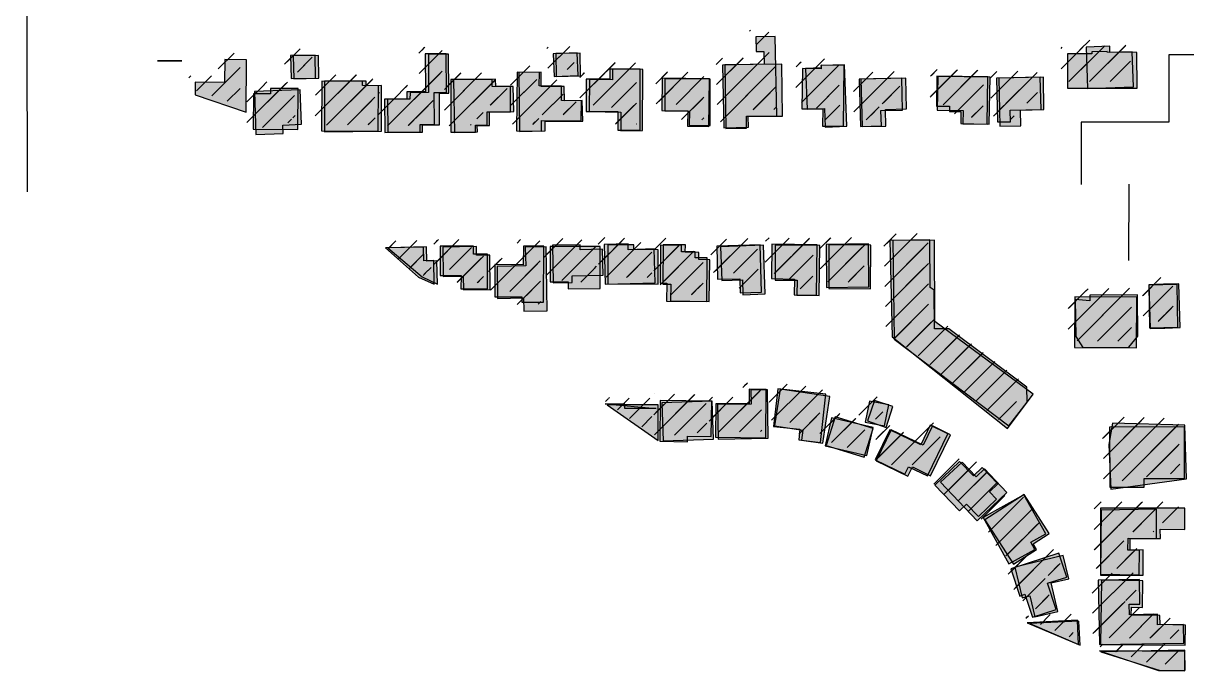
# Model space of a CAD drawing. Extents: x 6438959 to 7279357, y 1424492 to 2039161.
# Drawn here: x 6784022 to 6785293, y 1739930 to 1740637 of the extents above; entities that cross this region are included whole.
import ezdxf

# ---------------------------------------------------------------- set-up
doc = ezdxf.new("R2010")
doc.units = 21
doc.layers.add('BUILDINGS', color=9, linetype='Continuous')
doc.layers.add('CL_LOCAL', color=4, linetype='Continuous')

msp = doc.modelspace()

# ---------------------------------------------------------------- hatches: boundary and pattern name
at = {"layer": 'BUILDINGS_HATCH'}
for points in [[(6784786, 1740591), (6784787.5, 1740522.6), (6784814.5, 1740523.2), (6784814.2, 1740534.9), (6784845.3, 1740535.5), (6784843.6, 1740622.3), (6784822.6, 1740621.9), (6784823, 1740605.8), (6784831.3, 1740606), (6784831.6, 1740591.9)], [(6784417.1, 1740553.8), (6784417.4, 1740517.5), (6784455.9, 1740517.9), (6784455.8, 1740526), (6784471.6, 1740526.1), (6784471.2, 1740561), (6784484.6, 1740561.2), (6784484.2, 1740603.4), (6784461.4, 1740603.2), (6784461.8, 1740562), (6784441.4, 1740561.9), (6784441.5, 1740554)], [(6784465.1, 1740561.1), (6784444.9, 1740560.9), (6784444.6, 1740554), (6784420.3, 1740553.8), (6784420.6, 1740517.7), (6784458.4, 1740517.7), (6784458.3, 1740525.7), (6784477.1, 1740525.8), (6784477.1, 1740560.4), (6784487.1, 1740560.5), (6784487, 1740603.1), (6784465, 1740602.9)], [(6784601.2, 1740603.2), (6784602.3, 1740578.5), (6784628.5, 1740579.7), (6784627.4, 1740604.3)], [(6784631, 1740579.2), (6784630.5, 1740603.9), (6784603.9, 1740603.7), (6784604.4, 1740578.6)], [(6785239, 1740565.9), (6785238.7, 1740604.9), (6785206.4, 1740605), (6785206.4, 1740605.7), (6785189.4, 1740605.6), (6785189.5, 1740603.4), (6785162.8, 1740603.2), (6785162.8, 1740565.7)], [(6785183.2, 1740610.7), (6785184.8, 1740565.4), (6785235, 1740567.2), (6785233.6, 1740605.5), (6785209.3, 1740604.6), (6785209.1, 1740611.7)], [(6784266, 1740539.8), (6784266.3, 1740596.9), (6784242.5, 1740597.1), (6784242.3, 1740572), (6784210.1, 1740572.2), (6784210, 1740558.6)], [(6784314.4, 1740601.4), (6784314.9, 1740576.3), (6784341.6, 1740576.9), (6784341.1, 1740601.9)], [(6784344.7, 1740601.6), (6784317.1, 1740601), (6784317.9, 1740575.9), (6784345.4, 1740576.8)], [(6784788.8, 1740591.4), (6784789.7, 1740521.8), (6784812.5, 1740522), (6784812.4, 1740535.1), (6784851.7, 1740535.4), (6784850.9, 1740592.2)], [(6784872.9, 1740543.4), (6784895.7, 1740543.2), (6784895.5, 1740524.4), (6784918.3, 1740524.2), (6784919, 1740590.6), (6784893.9, 1740590.9), (6784893.8, 1740587), (6784873.4, 1740587.2)], [(6784919.5, 1740591.3), (6784893.4, 1740590.4), (6784893.7, 1740587.9), (6784876.7, 1740587.4), (6784878.6, 1740542.9), (6784897.6, 1740543.5), (6784898.4, 1740523.4), (6784921.8, 1740524.4)], [(6784561, 1740519.2), (6784588.5, 1740518.9), (6784588.6, 1740530.6), (6784631.8, 1740530.1), (6784632.1, 1740552), (6784610.1, 1740552.3), (6784610.3, 1740567.9), (6784586, 1740568.2), (6784586.1, 1740583.1), (6784561.8, 1740583.4)], [(6784587.9, 1740583.2), (6784563.6, 1740583), (6784564.4, 1740518.5), (6784592.6, 1740519.1), (6784592.5, 1740529.3), (6784633.5, 1740529.7), (6784633, 1740552.2), (6784613.4, 1740552.1), (6784613.3, 1740567.7), (6784588.1, 1740567.5)], [(6784637.3, 1740540.3), (6784671.8, 1740540.3), (6784671.9, 1740520), (6784696.2, 1740520), (6784696.2, 1740586.5), (6784662.9, 1740586.5), (6784662.9, 1740575.5), (6784637.3, 1740575.5)], [(6784640.4, 1740540.3), (6784675, 1740539.8), (6784674.9, 1740519.4), (6784698.9, 1740519.6), (6784699.2, 1740586.3), (6784665.8, 1740586.4), (6784665.9, 1740575.1), (6784640.7, 1740575.2)], [(6784719.8, 1740541.4), (6784748.1, 1740541.1), (6784747.9, 1740524.4), (6784771.1, 1740524.1), (6784771.8, 1740576), (6784720.3, 1740576.6)], [(6784935.5, 1740575.6), (6784936.8, 1740524), (6784959.6, 1740524.6), (6784959.1, 1740541.3), (6784982.7, 1740541.9), (6784981.8, 1740576.8)], [(6784986.4, 1740576.6), (6784937.2, 1740575.5), (6784938.8, 1740523.8), (6784964.5, 1740524.3), (6784964.1, 1740542.6), (6784987.2, 1740543.1)], [(6785019.8, 1740546.2), (6785034, 1740546), (6785033.9, 1740540.5), (6785046.5, 1740540.3), (6785046.3, 1740527.1), (6785075.3, 1740526.7), (6785076, 1740578.3), (6785020.3, 1740579)], [(6785020.6, 1740541.9), (6785048.8, 1740541.4), (6785048.6, 1740526.9), (6785077.3, 1740526.4), (6785078.4, 1740577.7), (6785021.2, 1740578.7)], [(6785085.3, 1740576.6), (6785086.5, 1740528.9), (6785100.7, 1740529.2), (6785100.4, 1740541.7), (6785134.1, 1740542.6), (6785133.2, 1740577.8)], [(6785089, 1740524.3), (6785111.9, 1740524.8), (6785111.5, 1740541.9), (6785137.2, 1740542.5), (6785136.6, 1740577.8), (6785088, 1740576.7)], [(6784273.5, 1740520.9), (6784322.2, 1740520.7), (6784322.5, 1740565.3), (6784292.6, 1740565.4), (6784292.6, 1740559.7), (6784273.7, 1740559.8)], [(6784325, 1740563.9), (6784275, 1740562.1), (6784276.5, 1740515.1), (6784306.4, 1740516.4), (6784306, 1740525.5), (6784326.2, 1740526.4)], [(6784348.1, 1740519.4), (6784409.9, 1740518.9), (6784410.3, 1740568.4), (6784393, 1740568.6), (6784393, 1740573), (6784348.6, 1740573.3)], [(6784413.6, 1740518.8), (6784413.5, 1740568.7), (6784397.1, 1740568.5), (6784397, 1740573.3), (6784351.3, 1740573.3), (6784351.5, 1740518.3)], [(6784489.3, 1740517.7), (6784516.5, 1740517.7), (6784516.5, 1740525.5), (6784529.1, 1740525.5), (6784529.1, 1740540.1), (6784554.5, 1740540.1), (6784554.6, 1740567.4), (6784534.6, 1740567.5), (6784534.6, 1740575.3), (6784489.3, 1740575.3)], [(6784538.2, 1740575.5), (6784492.2, 1740574.8), (6784493.3, 1740517.6), (6784518.5, 1740518.2), (6784518.1, 1740525.1), (6784531.6, 1740525.2), (6784531.5, 1740539.8), (6784558.1, 1740540.3), (6784557.6, 1740567.6), (6784538.6, 1740567.5)], [(6784772.7, 1740525), (6784772.8, 1740575.6), (6784723.3, 1740575.9), (6784723.3, 1740541), (6784750, 1740540.8), (6784749.8, 1740525.1)], [(6784969, 1740399.5), (6784971.5, 1740294.5), (6785097.5, 1740194.3), (6785125.6, 1740231.9), (6785018.2, 1740311.3), (6785017.7, 1740399.8)], [(6784973.5, 1740291.7), (6785099, 1740197.4), (6785118.7, 1740223), (6785118.6, 1740239.4), (6785033.4, 1740303.2), (6785017.6, 1740303), (6785017.3, 1740345.3), (6785013.1, 1740348.1), (6785012.7, 1740400.2), (6784972.3, 1740399.5)], [(6784417.9, 1740391.5), (6784453.9, 1740359.4), (6784471.3, 1740352), (6784470.8, 1740377.8), (6784459.8, 1740377.5), (6784459.5, 1740392.4)], [(6784458.2, 1740359.7), (6784475, 1740351.8), (6784474.2, 1740377.3), (6784463.1, 1740376.8), (6784462.7, 1740392.5), (6784420.5, 1740391.4)], [(6784477.7, 1740361.3), (6784500.5, 1740361.2), (6784500.4, 1740346.7), (6784529.5, 1740346.6), (6784529.6, 1740384.6), (6784514.2, 1740384.6), (6784514.3, 1740393.3), (6784477.8, 1740393.4)], [(6784481.1, 1740360.2), (6784503, 1740360.7), (6784503.2, 1740345.8), (6784532.2, 1740346.1), (6784531.9, 1740383.6), (6784517.5, 1740383.4), (6784517.4, 1740392.9), (6784480.5, 1740392.2)], [(6784537.3, 1740338.1), (6784567.1, 1740337.9), (6784567.1, 1740332.4), (6784590.7, 1740332.3), (6784591.1, 1740393.2), (6784568.7, 1740393.4), (6784568.5, 1740373.1), (6784537.5, 1740373.3)], [(6784593.6, 1740392.8), (6784570.7, 1740392.2), (6784571.2, 1740371.9), (6784539.9, 1740371.2), (6784540.4, 1740336.3), (6784568.6, 1740336.9), (6784569, 1740322.3), (6784594.7, 1740322.9)], [(6784598, 1740354.4), (6784617.6, 1740354.4), (6784617.6, 1740346.9), (6784652.5, 1740347), (6784652.5, 1740393.1), (6784597.9, 1740393)], [(6784655.7, 1740361.6), (6784655.1, 1740390), (6784630.5, 1740389.5), (6784630.5, 1740394.9), (6784600.6, 1740394.3), (6784601.2, 1740353.2), (6784622, 1740353.7), (6784622, 1740361)], [(6784656.9, 1740395.3), (6784658.1, 1740352), (6784712.6, 1740353.5), (6784711.6, 1740390.3), (6784683.1, 1740389.5), (6784682.9, 1740396)], [(6784715.8, 1740351.9), (6784715.8, 1740389.4), (6784689.1, 1740389.6), (6784689.1, 1740394.7), (6784661, 1740394.8), (6784660.7, 1740352.2)], [(6784717.9, 1740353), (6784725.3, 1740352.9), (6784725, 1740333.4), (6784769, 1740332.9), (6784769.5, 1740380.6), (6784756.2, 1740380.8), (6784756.2, 1740387.1), (6784741.3, 1740387.2), (6784741.4, 1740394.2), (6784718.3, 1740394.5)], [(6784729.4, 1740333.5), (6784771.6, 1740333.1), (6784772.1, 1740378.6), (6784760.4, 1740378.9), (6784760.3, 1740386.5), (6784745.4, 1740386.7), (6784745.6, 1740394.8), (6784721.3, 1740394.9), (6784720.8, 1740352), (6784729.6, 1740351.7)], [(6784779.9, 1740393.5), (6784780.8, 1740357.2), (6784805.1, 1740357.8), (6784805.5, 1740342.5), (6784828.6, 1740343.1), (6784827.4, 1740394.7)], [(6784784, 1740392.5), (6784785.2, 1740355.8), (6784808, 1740356.7), (6784808.4, 1740340.3), (6784832.8, 1740341.2), (6784830.9, 1740394.4)], [(6784839.5, 1740357.9), (6784864.6, 1740357.5), (6784864.4, 1740340.3), (6784888.7, 1740339.9), (6784889.6, 1740394.7), (6784840.1, 1740395.4)], [(6784867.3, 1740339.7), (6784891.6, 1740339.5), (6784892.4, 1740394.1), (6784843.7, 1740394.5), (6784843.5, 1740356.2), (6784867.5, 1740356.1)], [(6784899.2, 1740395.2), (6784899.7, 1740348.3), (6784946.1, 1740348.8), (6784945.6, 1740395.8)], [(6784948, 1740394.6), (6784902.3, 1740394.9), (6784902.1, 1740347.2), (6784947.8, 1740346.9)], [(6785251.6, 1740350.8), (6785252.5, 1740304.2), (6785283.6, 1740304.8), (6785282.6, 1740351.4)], [(6785251.9, 1740351.3), (6785253.2, 1740303.6), (6785269.1, 1740304), (6785285.9, 1740304.5), (6785284.5, 1740352.2), (6785267.9, 1740351.7)], [(6785170.8, 1740338.1), (6785170.4, 1740282.8), (6785238.4, 1740282.3), (6785238.8, 1740337.6)], [(6785171.3, 1740335.1), (6785172.1, 1740294.9), (6785179.6, 1740282.8), (6785230, 1740283.1), (6785239.9, 1740295), (6785239.5, 1740340.2), (6785187.4, 1740339.7), (6785187.3, 1740333.6)], [(6784778.3, 1740184.7), (6784833.3, 1740184.2), (6784833.8, 1740237), (6784815.3, 1740237.2), (6784815.1, 1740221.1), (6784778.7, 1740221.4)], [(6784835.1, 1740236.7), (6784817.2, 1740236.6), (6784817.3, 1740220.9), (6784780.7, 1740220.6), (6784781.3, 1740182.8), (6784836.1, 1740183.9)], [(6784841.8, 1740196.6), (6784870.5, 1740193.5), (6784869.3, 1740181.9), (6784893.3, 1740179.2), (6784899.1, 1740231.7), (6784846.4, 1740237.5)], [(6784872.4, 1740181.7), (6784895.6, 1740178.2), (6784903.4, 1740229.3), (6784849.1, 1740237.2), (6784843, 1740197.1), (6784873.8, 1740192.6)], [(6784713.8, 1740216), (6784679.3, 1740216.3), (6784679.3, 1740221), (6784658.1, 1740221.2)], [(6784717.6, 1740180.4), (6784747.8, 1740179.9), (6784747.9, 1740185.9), (6784773.8, 1740185.5), (6784774.3, 1740224.2), (6784718.2, 1740224.9)], [(6784774.8, 1740224.2), (6784719.8, 1740222.3), (6784721.3, 1740180.8), (6784776.3, 1740182.7)], [(6784941.9, 1740201.4), (6784963, 1740197.2), (6784967.6, 1740220.1), (6784946.5, 1740224.3)], [(6784944.3, 1740202.7), (6784964.9, 1740195.5), (6784972.3, 1740218.2), (6784952, 1740224.9)], [(6784716, 1740181.1), (6784716, 1740220.1), (6784660.3, 1740220)], [(6784898.1, 1740175.5), (6784943.8, 1740165), (6784950.8, 1740195.4), (6784905.1, 1740205.9)], [(6784940.8, 1740162.9), (6784950.5, 1740194.3), (6784909.1, 1740207.1), (6784899.4, 1740175.7)], [(6784953, 1740160), (6784985.4, 1740144.4), (6784989.4, 1740152.6), (6785010, 1740142.7), (6785032.3, 1740188.5), (6785012.9, 1740197.8), (6785002.6, 1740176.6), (6784969, 1740192.8)], [(6785005.2, 1740176.2), (6784970.5, 1740193), (6784953.8, 1740159), (6784988.7, 1740142.2), (6784993.6, 1740152.5), (6785013.4, 1740142.8), (6785035.3, 1740187.4), (6785015.5, 1740197.1)], [(6785208.2, 1740176.7), (6785210.1, 1740128.1), (6785293, 1740139.2), (6785291, 1740197.8), (6785212, 1740200.3)], [(6785209.1, 1740130.2), (6785246.6, 1740130.1), (6785246.8, 1740139.6), (6785290.8, 1740139.6), (6785290.6, 1740196), (6785208.9, 1740195.7)], [(6785018, 1740132.5), (6785045.1, 1740104.4), (6785052.7, 1740111.7), (6785065.6, 1740098.3), (6785085.4, 1740117.3), (6785077.7, 1740125.3), (6785086.7, 1740133.9), (6785069.7, 1740151.6), (6785060.3, 1740142.5), (6785045, 1740158.3)], [(6785072.2, 1740150.2), (6785063.2, 1740141.7), (6785047.8, 1740157.6), (6785024.2, 1740135.6), (6785064.1, 1740093.7), (6785096.7, 1740124.5)], [(6785070.7, 1740097.1), (6785098.8, 1740046.7), (6785127.2, 1740062.4), (6785122.8, 1740070.2), (6785139.1, 1740079.2), (6785115.3, 1740121.8)], [(6785072.6, 1740094.8), (6785103.8, 1740046.3), (6785129.1, 1740062.2), (6785125.3, 1740068.3), (6785142.8, 1740079.7), (6785115.5, 1740122.1)], [(6785199.1, 1740107.2), (6785199.1, 1740034.3), (6785245.4, 1740034.3), (6785245.4, 1740061.7), (6785231.4, 1740061.5), (6785231.3, 1740074.3), (6785264.4, 1740074.2), (6785264.3, 1740084.4), (6785290.9, 1740084.2), (6785291.1, 1740107.2)], [(6785199, 1740035.2), (6785241.3, 1740034.6), (6785241.5, 1740061.5), (6785228.9, 1740061.6), (6785229, 1740074.6), (6785260, 1740074.3), (6785260.3, 1740106.4), (6785199.7, 1740105)], [(6785100.9, 1740041.1), (6785110.7, 1740011.4), (6785116.4, 1740013.3), (6785124.8, 1739988.2), (6785150.7, 1739996.8), (6785141.2, 1740025.4), (6785162.1, 1740032.2), (6785153.4, 1740058.4)], [(6785113.4, 1740009.6), (6785121.6, 1740011.5), (6785127.4, 1739988.6), (6785152.5, 1739994.6), (6785145, 1740025.9), (6785164.3, 1740030.4), (6785158.2, 1740055.8), (6785105.3, 1740043)], [(6785196.5, 1740028.9), (6785197.7, 1739958.5), (6785289.9, 1739960), (6785289.6, 1739980.3), (6785261.3, 1739979.9), (6785261.1, 1739991.6), (6785230.5, 1739991.1), (6785230.3, 1740002.5), (6785242.1, 1740002.7), (6785241.7, 1740029.6)], [(6785200, 1740028.9), (6785199.1, 1739958.6), (6785291.4, 1739957.9), (6785291.8, 1739979.7), (6785264, 1739980.2), (6785263.9, 1739990.1), (6785232.5, 1739990.5), (6785232.8, 1739999.3), (6785244.8, 1739999), (6785245.1, 1740028.1)], [(6785118.8, 1739982.3), (6785175.1, 1739958.7), (6785173.7, 1739985.2)], [(6785121.9, 1739981.3), (6785176.6, 1739957.7), (6785175.2, 1739983.9)], [(6785262.2, 1739930.2), (6785290.9, 1739929.9), (6785291, 1739951), (6785198, 1739951.8)], [(6785264.1, 1739930), (6785291.6, 1739930.6), (6785291.1, 1739952.4), (6785199.2, 1739950.6)]]:
    msp.add_hatch(color=251, dxfattribs=at).paths.add_polyline_path(points)
at = {"layer": 'BUILDINGS_SHADOW'}
h = msp.add_hatch(dxfattribs=at)
h.set_pattern_fill('ANSI31', scale=5)
h.paths.add_polyline_path([(6784779.1, 1740598.1), (6784780.5, 1740529.8), (6784807.6, 1740530.4), (6784807.3, 1740542.1), (6784838.4, 1740542.7), (6784836.6, 1740629.5), (6784815.7, 1740629.1), (6784816, 1740613), (6784824.4, 1740613.2), (6784824.7, 1740599.1)])
h = msp.add_hatch(dxfattribs=at)
h.set_pattern_fill('ANSI31', scale=5)
h.paths.add_polyline_path([(6785176.2, 1740617.9), (6785177.8, 1740572.6), (6785228.1, 1740574.4), (6785226.7, 1740612.7), (6785202.4, 1740611.8), (6785202.1, 1740618.9)])
h = msp.add_hatch(dxfattribs=at)
h.set_pattern_fill('ANSI31', scale=5)
h.paths.add_polyline_path([(6784259, 1740547), (6784259.4, 1740604.1), (6784235.5, 1740604.3), (6784235.3, 1740579.2), (6784203.2, 1740579.4), (6784203.1, 1740565.8)])
h = msp.add_hatch(dxfattribs=at)
h.set_pattern_fill('ANSI31', scale=5)
h.paths.add_polyline_path([(6784307.4, 1740608.6), (6784308, 1740583.5), (6784334.7, 1740584.1), (6784334.1, 1740609.1)])
h = msp.add_hatch(dxfattribs=at)
h.set_pattern_fill('ANSI31', scale=5)
h.paths.add_polyline_path([(6784337.7, 1740608.8), (6784310.2, 1740608.2), (6784311, 1740583.1), (6784338.5, 1740584)])
h = msp.add_hatch(dxfattribs=at)
h.set_pattern_fill('ANSI31', scale=5)
h.paths.add_polyline_path([(6784410.1, 1740561), (6784410.5, 1740524.7), (6784449, 1740525.1), (6784448.9, 1740533.2), (6784464.6, 1740533.3), (6784464.3, 1740568.2), (6784477.7, 1740568.4), (6784477.3, 1740610.6), (6784454.5, 1740610.4), (6784454.9, 1740569.2), (6784434.4, 1740569.1), (6784434.5, 1740561.2)])
h = msp.add_hatch(dxfattribs=at)
h.set_pattern_fill('ANSI31', scale=5)
h.paths.add_polyline_path([(6784458.1, 1740568.3), (6784437.9, 1740568.1), (6784437.7, 1740561.2), (6784413.4, 1740561), (6784413.7, 1740524.9), (6784451.5, 1740524.9), (6784451.4, 1740532.9), (6784470.2, 1740533), (6784470.2, 1740567.6), (6784480.1, 1740567.7), (6784480.1, 1740610.3), (6784458.1, 1740610.1)])
h = msp.add_hatch(dxfattribs=at)
h.set_pattern_fill('ANSI31', scale=5)
h.paths.add_polyline_path([(6784594.3, 1740610.4), (6784595.4, 1740585.7), (6784621.6, 1740586.9), (6784620.5, 1740611.5)])
h = msp.add_hatch(dxfattribs=at)
h.set_pattern_fill('ANSI31', scale=5)
h.paths.add_polyline_path([(6784624.1, 1740586.4), (6784623.6, 1740611.1), (6784596.9, 1740610.9), (6784597.4, 1740585.8)])
h = msp.add_hatch(dxfattribs=at)
h.set_pattern_fill('ANSI31', scale=5)
h.paths.add_polyline_path([(6785232, 1740573.1), (6785231.7, 1740612.1), (6785199.5, 1740612.2), (6785199.5, 1740612.9), (6785182.5, 1740612.8), (6785182.5, 1740610.6), (6785155.9, 1740610.4), (6785155.9, 1740572.9)])
h = msp.add_hatch(dxfattribs=at)
h.set_pattern_fill('ANSI31', scale=5)
h.paths.add_polyline_path([(6784554.1, 1740526.4), (6784581.6, 1740526.1), (6784581.7, 1740537.8), (6784624.9, 1740537.3), (6784625.2, 1740559.2), (6784603.2, 1740559.5), (6784603.4, 1740575.1), (6784579, 1740575.4), (6784579.2, 1740590.3), (6784554.8, 1740590.6)])
h = msp.add_hatch(dxfattribs=at)
h.set_pattern_fill('ANSI31', scale=5)
h.paths.add_polyline_path([(6784581, 1740590.4), (6784556.7, 1740590.2), (6784557.5, 1740525.7), (6784585.6, 1740526.3), (6784585.5, 1740536.5), (6784626.5, 1740536.9), (6784626.1, 1740559.4), (6784606.4, 1740559.3), (6784606.3, 1740574.9), (6784581.1, 1740574.7)])
h = msp.add_hatch(dxfattribs=at)
h.set_pattern_fill('ANSI31', scale=5)
h.paths.add_polyline_path([(6784630.3, 1740547.5), (6784664.9, 1740547.5), (6784664.9, 1740527.2), (6784689.3, 1740527.2), (6784689.3, 1740593.7), (6784655.9, 1740593.7), (6784655.9, 1740582.7), (6784630.3, 1740582.7)])
h = msp.add_hatch(dxfattribs=at)
h.set_pattern_fill('ANSI31', scale=5)
h.paths.add_polyline_path([(6784633.5, 1740547.5), (6784668.1, 1740547), (6784667.9, 1740526.6), (6784692, 1740526.8), (6784692.3, 1740593.5), (6784658.9, 1740593.6), (6784659, 1740582.3), (6784633.8, 1740582.4)])
h = msp.add_hatch(dxfattribs=at)
h.set_pattern_fill('ANSI31', scale=5)
h.paths.add_polyline_path([(6784781.9, 1740598.6), (6784782.7, 1740529), (6784805.6, 1740529.2), (6784805.5, 1740542.3), (6784844.7, 1740542.6), (6784844, 1740599.4)])
h = msp.add_hatch(dxfattribs=at)
h.set_pattern_fill('ANSI31', scale=5)
h.paths.add_polyline_path([(6784866, 1740550.6), (6784888.8, 1740550.4), (6784888.6, 1740531.6), (6784911.3, 1740531.4), (6784912.1, 1740597.8), (6784887, 1740598.1), (6784886.9, 1740594.2), (6784866.5, 1740594.4)])
h = msp.add_hatch(dxfattribs=at)
h.set_pattern_fill('ANSI31', scale=5)
h.paths.add_polyline_path([(6784912.5, 1740598.5), (6784886.5, 1740597.6), (6784886.8, 1740595.1), (6784869.8, 1740594.6), (6784871.6, 1740550.1), (6784890.7, 1740550.7), (6784891.4, 1740530.6), (6784914.8, 1740531.6)])
h = msp.add_hatch(dxfattribs=at)
h.set_pattern_fill('ANSI31', scale=5)
h.paths.add_polyline_path([(6784341.2, 1740526.6), (6784402.9, 1740526.1), (6784403.3, 1740575.6), (6784386, 1740575.8), (6784386.1, 1740580.2), (6784341.6, 1740580.5)])
h = msp.add_hatch(dxfattribs=at)
h.set_pattern_fill('ANSI31', scale=5)
h.paths.add_polyline_path([(6784406.6, 1740526), (6784406.5, 1740575.9), (6784390.1, 1740575.7), (6784390.1, 1740580.5), (6784344.4, 1740580.4), (6784344.5, 1740525.5)])
h = msp.add_hatch(dxfattribs=at)
h.set_pattern_fill('ANSI31', scale=5)
h.paths.add_polyline_path([(6784482.4, 1740524.9), (6784509.5, 1740524.9), (6784509.6, 1740532.7), (6784522.1, 1740532.7), (6784522.1, 1740547.3), (6784547.6, 1740547.3), (6784547.6, 1740574.6), (6784527.7, 1740574.7), (6784527.7, 1740582.4), (6784482.4, 1740582.5)])
h = msp.add_hatch(dxfattribs=at)
h.set_pattern_fill('ANSI31', scale=5)
h.paths.add_polyline_path([(6784531.3, 1740582.7), (6784485.3, 1740582), (6784486.3, 1740524.8), (6784511.5, 1740525.4), (6784511.2, 1740532.3), (6784524.6, 1740532.4), (6784524.5, 1740547), (6784551.2, 1740547.5), (6784550.7, 1740574.8), (6784531.6, 1740574.7)])
h = msp.add_hatch(dxfattribs=at)
h.set_pattern_fill('ANSI31', scale=5)
h.paths.add_polyline_path([(6784712.9, 1740548.6), (6784741.2, 1740548.3), (6784741, 1740531.6), (6784764.2, 1740531.3), (6784764.8, 1740583.2), (6784713.3, 1740583.8)])
h = msp.add_hatch(dxfattribs=at)
h.set_pattern_fill('ANSI31', scale=5)
h.paths.add_polyline_path([(6784765.7, 1740532.2), (6784765.9, 1740582.8), (6784716.4, 1740583.1), (6784716.4, 1740548.2), (6784743, 1740548), (6784742.9, 1740532.3)])
h = msp.add_hatch(dxfattribs=at)
h.set_pattern_fill('ANSI31', scale=5)
h.paths.add_polyline_path([(6784928.5, 1740582.8), (6784929.8, 1740531.2), (6784952.6, 1740531.8), (6784952.2, 1740548.5), (6784975.8, 1740549.1), (6784974.9, 1740584)])
h = msp.add_hatch(dxfattribs=at)
h.set_pattern_fill('ANSI31', scale=5)
h.paths.add_polyline_path([(6784979.4, 1740583.8), (6784930.2, 1740582.7), (6784931.8, 1740531), (6784957.6, 1740531.5), (6784957.2, 1740549.8), (6784980.3, 1740550.3)])
h = msp.add_hatch(dxfattribs=at)
h.set_pattern_fill('ANSI31', scale=5)
h.paths.add_polyline_path([(6785012.9, 1740553.4), (6785027, 1740553.2), (6785027, 1740547.7), (6785039.5, 1740547.5), (6785039.3, 1740534.3), (6785068.4, 1740533.9), (6785069.1, 1740585.5), (6785013.3, 1740586.2)])
h = msp.add_hatch(dxfattribs=at)
h.set_pattern_fill('ANSI31', scale=5)
h.paths.add_polyline_path([(6785013.7, 1740549.1), (6785041.8, 1740548.6), (6785041.7, 1740534.1), (6785070.4, 1740533.6), (6785071.4, 1740584.9), (6785014.3, 1740585.9)])
h = msp.add_hatch(dxfattribs=at)
h.set_pattern_fill('ANSI31', scale=5)
h.paths.add_polyline_path([(6785078.4, 1740583.8), (6785079.6, 1740536.1), (6785093.7, 1740536.4), (6785093.4, 1740548.9), (6785127.2, 1740549.8), (6785126.3, 1740585)])
h = msp.add_hatch(dxfattribs=at)
h.set_pattern_fill('ANSI31', scale=5)
h.paths.add_polyline_path([(6785082.1, 1740531.5), (6785104.9, 1740532), (6785104.5, 1740549.1), (6785130.3, 1740549.7), (6785129.7, 1740585), (6785081.1, 1740583.9)])
h = msp.add_hatch(dxfattribs=at)
h.set_pattern_fill('ANSI31', scale=5)
h.paths.add_polyline_path([(6784266.6, 1740528.1), (6784315.3, 1740527.9), (6784315.5, 1740572.5), (6784285.7, 1740572.6), (6784285.6, 1740566.9), (6784266.8, 1740567)])
h = msp.add_hatch(dxfattribs=at)
h.set_pattern_fill('ANSI31', scale=5)
h.paths.add_polyline_path([(6784318.1, 1740571.1), (6784268, 1740569.3), (6784269.6, 1740522.3), (6784299.5, 1740523.6), (6784299.1, 1740532.7), (6784319.3, 1740533.6)])
h = msp.add_hatch(dxfattribs=at)
h.set_pattern_fill('ANSI31', scale=5)
h.paths.add_polyline_path([(6784410.9, 1740398.7), (6784446.9, 1740366.6), (6784464.4, 1740359.2), (6784463.9, 1740385), (6784452.8, 1740384.7), (6784452.5, 1740399.6)])
h = msp.add_hatch(dxfattribs=at)
h.set_pattern_fill('ANSI31', scale=5)
h.paths.add_polyline_path([(6784451.3, 1740366.8), (6784468.1, 1740359), (6784467.3, 1740384.5), (6784456.1, 1740384), (6784455.7, 1740399.7), (6784413.5, 1740398.6)])
h = msp.add_hatch(dxfattribs=at)
h.set_pattern_fill('ANSI31', scale=5)
h.paths.add_polyline_path([(6784470.8, 1740368.5), (6784493.5, 1740368.4), (6784493.5, 1740353.9), (6784522.6, 1740353.8), (6784522.7, 1740391.8), (6784507.3, 1740391.8), (6784507.3, 1740400.5), (6784470.8, 1740400.6)])
h = msp.add_hatch(dxfattribs=at)
h.set_pattern_fill('ANSI31', scale=5)
h.paths.add_polyline_path([(6784474.1, 1740367.4), (6784496.1, 1740367.9), (6784496.2, 1740353), (6784525.2, 1740353.2), (6784524.9, 1740390.8), (6784510.6, 1740390.6), (6784510.5, 1740400.1), (6784473.6, 1740399.4)])
h = msp.add_hatch(dxfattribs=at)
h.set_pattern_fill('ANSI31', scale=5)
h.paths.add_polyline_path([(6784530.4, 1740345.3), (6784560.2, 1740345.1), (6784560.2, 1740339.6), (6784583.7, 1740339.5), (6784584.2, 1740400.4), (6784561.7, 1740400.6), (6784561.6, 1740380.3), (6784530.6, 1740380.5)])
h = msp.add_hatch(dxfattribs=at)
h.set_pattern_fill('ANSI31', scale=5)
h.paths.add_polyline_path([(6784586.7, 1740400), (6784563.8, 1740399.4), (6784564.3, 1740379.1), (6784532.9, 1740378.4), (6784533.5, 1740343.5), (6784561.6, 1740344.1), (6784562, 1740329.5), (6784587.8, 1740330.1)])
h = msp.add_hatch(dxfattribs=at)
h.set_pattern_fill('ANSI31', scale=5)
h.paths.add_polyline_path([(6784591, 1740361.6), (6784610.7, 1740361.6), (6784610.7, 1740354.1), (6784645.6, 1740354.2), (6784645.5, 1740400.3), (6784591, 1740400.2)])
h = msp.add_hatch(dxfattribs=at)
h.set_pattern_fill('ANSI31', scale=5)
h.paths.add_polyline_path([(6784648.7, 1740368.8), (6784648.2, 1740397.2), (6784623.6, 1740396.7), (6784623.5, 1740402.1), (6784593.7, 1740401.5), (6784594.3, 1740360.4), (6784615.1, 1740360.9), (6784615, 1740368.2)])
h = msp.add_hatch(dxfattribs=at)
h.set_pattern_fill('ANSI31', scale=5)
h.paths.add_polyline_path([(6784650, 1740402.5), (6784651.2, 1740359.2), (6784705.7, 1740360.7), (6784704.7, 1740397.5), (6784676.1, 1740396.7), (6784675.9, 1740403.2)])
h = msp.add_hatch(dxfattribs=at)
h.set_pattern_fill('ANSI31', scale=5)
h.paths.add_polyline_path([(6784708.8, 1740359.1), (6784708.8, 1740396.6), (6784682.2, 1740396.8), (6784682.1, 1740401.9), (6784654, 1740402), (6784653.8, 1740359.4)])
h = msp.add_hatch(dxfattribs=at)
h.set_pattern_fill('ANSI31', scale=5)
h.paths.add_polyline_path([(6784710.9, 1740360.2), (6784718.3, 1740360.1), (6784718.1, 1740340.6), (6784762.1, 1740340.1), (6784762.6, 1740387.8), (6784749.2, 1740388), (6784749.3, 1740394.3), (6784734.4, 1740394.4), (6784734.5, 1740401.4), (6784711.3, 1740401.7)])
h = msp.add_hatch(dxfattribs=at)
h.set_pattern_fill('ANSI31', scale=5)
h.paths.add_polyline_path([(6784722.5, 1740340.7), (6784764.7, 1740340.3), (6784765.2, 1740385.8), (6784753.4, 1740386.1), (6784753.4, 1740393.7), (6784738.4, 1740393.9), (6784738.7, 1740402), (6784714.4, 1740402.1), (6784713.8, 1740359.2), (6784722.6, 1740358.9)])
h = msp.add_hatch(dxfattribs=at)
h.set_pattern_fill('ANSI31', scale=5)
h.paths.add_polyline_path([(6784773, 1740400.7), (6784773.9, 1740364.4), (6784798.2, 1740365), (6784798.6, 1740349.7), (6784821.7, 1740350.3), (6784820.4, 1740401.9)])
h = msp.add_hatch(dxfattribs=at)
h.set_pattern_fill('ANSI31', scale=5)
h.paths.add_polyline_path([(6784777.1, 1740399.7), (6784778.2, 1740363), (6784801.1, 1740363.9), (6784801.5, 1740347.5), (6784825.8, 1740348.4), (6784823.9, 1740401.6)])
h = msp.add_hatch(dxfattribs=at)
h.set_pattern_fill('ANSI31', scale=5)
h.paths.add_polyline_path([(6784832.6, 1740365.1), (6784857.7, 1740364.7), (6784857.4, 1740347.5), (6784881.8, 1740347.1), (6784882.6, 1740401.9), (6784833.1, 1740402.6)])
h = msp.add_hatch(dxfattribs=at)
h.set_pattern_fill('ANSI31', scale=5)
h.paths.add_polyline_path([(6784860.4, 1740346.9), (6784884.7, 1740346.7), (6784885.4, 1740401.3), (6784836.8, 1740401.7), (6784836.5, 1740363.4), (6784860.5, 1740363.3)])
h = msp.add_hatch(dxfattribs=at)
h.set_pattern_fill('ANSI31', scale=5)
h.paths.add_polyline_path([(6784892.2, 1740402.4), (6784892.8, 1740355.5), (6784939.2, 1740356), (6784938.6, 1740403)])
h = msp.add_hatch(dxfattribs=at)
h.set_pattern_fill('ANSI31', scale=5)
h.paths.add_polyline_path([(6784941.1, 1740401.8), (6784895.4, 1740402.1), (6784895.2, 1740354.4), (6784940.9, 1740354.1)])
h = msp.add_hatch(dxfattribs=at)
h.set_pattern_fill('ANSI31', scale=5)
h.paths.add_polyline_path([(6784962.1, 1740406.7), (6784964.6, 1740301.7), (6785090.6, 1740201.5), (6785118.6, 1740239.1), (6785011.3, 1740318.5), (6785010.8, 1740407)])
h = msp.add_hatch(dxfattribs=at)
h.set_pattern_fill('ANSI31', scale=5)
h.paths.add_polyline_path([(6784966.5, 1740298.9), (6785092.1, 1740204.6), (6785111.8, 1740230.2), (6785111.7, 1740246.6), (6785026.5, 1740310.4), (6785010.7, 1740310.2), (6785010.3, 1740352.5), (6785006.2, 1740355.3), (6785005.8, 1740407.4), (6784965.4, 1740406.7)])
h = msp.add_hatch(dxfattribs=at)
h.set_pattern_fill('ANSI31', scale=5)
h.paths.add_polyline_path([(6785244.6, 1740358), (6785245.6, 1740311.4), (6785276.6, 1740312), (6785275.7, 1740358.6)])
h = msp.add_hatch(dxfattribs=at)
h.set_pattern_fill('ANSI31', scale=5)
h.paths.add_polyline_path([(6785244.9, 1740358.5), (6785246.3, 1740310.8), (6785262.2, 1740311.2), (6785278.9, 1740311.7), (6785277.6, 1740359.4), (6785260.9, 1740358.9)])
h = msp.add_hatch(dxfattribs=at)
h.set_pattern_fill('ANSI31', scale=5)
h.paths.add_polyline_path([(6785163.9, 1740345.3), (6785163.5, 1740290), (6785231.4, 1740289.5), (6785231.8, 1740344.8)])
h = msp.add_hatch(dxfattribs=at)
h.set_pattern_fill('ANSI31', scale=5)
h.paths.add_polyline_path([(6785164.3, 1740342.3), (6785165.2, 1740302.1), (6785172.6, 1740290), (6785223.1, 1740290.3), (6785232.9, 1740302.2), (6785232.5, 1740347.4), (6785180.5, 1740346.9), (6785180.4, 1740340.8)])
h = msp.add_hatch(dxfattribs=at)
h.set_pattern_fill('ANSI31', scale=5)
h.paths.add_polyline_path([(6784771.4, 1740191.9), (6784826.4, 1740191.4), (6784826.8, 1740244.2), (6784808.3, 1740244.4), (6784808.2, 1740228.3), (6784771.7, 1740228.6)])
h = msp.add_hatch(dxfattribs=at)
h.set_pattern_fill('ANSI31', scale=5)
h.paths.add_polyline_path([(6784828.1, 1740243.9), (6784810.3, 1740243.8), (6784810.4, 1740228.1), (6784773.8, 1740227.8), (6784774.4, 1740190), (6784829.1, 1740191.1)])
h = msp.add_hatch(dxfattribs=at)
h.set_pattern_fill('ANSI31', scale=5)
h.paths.add_polyline_path([(6784834.9, 1740203.8), (6784863.6, 1740200.7), (6784862.3, 1740189.1), (6784886.3, 1740186.4), (6784892.2, 1740238.9), (6784839.5, 1740244.7)])
h = msp.add_hatch(dxfattribs=at)
h.set_pattern_fill('ANSI31', scale=5)
h.paths.add_polyline_path([(6784865.5, 1740188.9), (6784888.7, 1740185.4), (6784896.4, 1740236.5), (6784842.2, 1740244.4), (6784836.1, 1740204.3), (6784866.9, 1740199.8)])
h = msp.add_hatch(dxfattribs=at)
h.set_pattern_fill('ANSI31', scale=5)
h.paths.add_polyline_path([(6784706.9, 1740223.2), (6784672.3, 1740223.5), (6784672.4, 1740228.2), (6784651.2, 1740228.4)])
h = msp.add_hatch(dxfattribs=at)
h.set_pattern_fill('ANSI31', scale=5)
h.paths.add_polyline_path([(6784709.1, 1740188.3), (6784709, 1740227.3), (6784653.4, 1740227.2)])
h = msp.add_hatch(dxfattribs=at)
h.set_pattern_fill('ANSI31', scale=5)
h.paths.add_polyline_path([(6784710.6, 1740187.6), (6784740.8, 1740187.1), (6784740.9, 1740193.1), (6784766.8, 1740192.7), (6784767.4, 1740231.4), (6784711.3, 1740232.1)])
h = msp.add_hatch(dxfattribs=at)
h.set_pattern_fill('ANSI31', scale=5)
h.paths.add_polyline_path([(6784767.9, 1740231.4), (6784712.8, 1740229.5), (6784714.3, 1740188), (6784769.4, 1740189.9)])
h = msp.add_hatch(dxfattribs=at)
h.set_pattern_fill('ANSI31', scale=5)
h.paths.add_polyline_path([(6784935, 1740208.6), (6784956.1, 1740204.4), (6784960.7, 1740227.3), (6784939.6, 1740231.5)])
h = msp.add_hatch(dxfattribs=at)
h.set_pattern_fill('ANSI31', scale=5)
h.paths.add_polyline_path([(6784937.4, 1740209.9), (6784957.9, 1740202.7), (6784965.4, 1740225.4), (6784945.1, 1740232.1)])
h = msp.add_hatch(dxfattribs=at)
h.set_pattern_fill('ANSI31', scale=5)
h.paths.add_polyline_path([(6784891.1, 1740182.7), (6784936.9, 1740172.2), (6784943.9, 1740202.6), (6784898.2, 1740213.1)])
h = msp.add_hatch(dxfattribs=at)
h.set_pattern_fill('ANSI31', scale=5)
h.paths.add_polyline_path([(6784933.9, 1740170.1), (6784943.6, 1740201.5), (6784902.2, 1740214.3), (6784892.5, 1740182.9)])
h = msp.add_hatch(dxfattribs=at)
h.set_pattern_fill('ANSI31', scale=5)
h.paths.add_polyline_path([(6784946.1, 1740167.2), (6784978.4, 1740151.6), (6784982.4, 1740159.8), (6785003.1, 1740149.9), (6785025.3, 1740195.7), (6785006, 1740205), (6784995.6, 1740183.8), (6784962, 1740200)])
h = msp.add_hatch(dxfattribs=at)
h.set_pattern_fill('ANSI31', scale=5)
h.paths.add_polyline_path([(6784998.2, 1740183.4), (6784963.5, 1740200.2), (6784946.8, 1740166.2), (6784981.8, 1740149.4), (6784986.7, 1740159.6), (6785006.4, 1740150), (6785028.3, 1740194.6), (6785008.6, 1740204.3)])
h = msp.add_hatch(dxfattribs=at)
h.set_pattern_fill('ANSI31', scale=5)
h.paths.add_polyline_path([(6785201.3, 1740183.9), (6785203.2, 1740135.3), (6785286.1, 1740146.4), (6785284.1, 1740205), (6785205.1, 1740207.5)])
h = msp.add_hatch(dxfattribs=at)
h.set_pattern_fill('ANSI31', scale=5)
h.paths.add_polyline_path([(6785202.2, 1740137.4), (6785239.7, 1740137.3), (6785239.9, 1740146.8), (6785283.8, 1740146.8), (6785283.7, 1740203.2), (6785202, 1740202.9)])
h = msp.add_hatch(dxfattribs=at)
h.set_pattern_fill('ANSI31', scale=5)
h.paths.add_polyline_path([(6785011.1, 1740139.7), (6785038.2, 1740111.6), (6785045.8, 1740118.9), (6785058.7, 1740105.5), (6785078.5, 1740124.5), (6785070.7, 1740132.5), (6785079.8, 1740141.1), (6785062.8, 1740158.8), (6785053.3, 1740149.7), (6785038.1, 1740165.5)])
h = msp.add_hatch(dxfattribs=at)
h.set_pattern_fill('ANSI31', scale=5)
h.paths.add_polyline_path([(6785065.2, 1740157.4), (6785056.2, 1740148.9), (6785040.9, 1740164.8), (6785017.3, 1740142.8), (6785057.2, 1740100.9), (6785089.8, 1740131.7)])
h = msp.add_hatch(dxfattribs=at)
h.set_pattern_fill('ANSI31', scale=5)
h.paths.add_polyline_path([(6785063.7, 1740104.3), (6785091.9, 1740053.9), (6785120.2, 1740069.6), (6785115.9, 1740077.4), (6785132.2, 1740086.4), (6785108.4, 1740129)])
h = msp.add_hatch(dxfattribs=at)
h.set_pattern_fill('ANSI31', scale=5)
h.paths.add_polyline_path([(6785065.7, 1740102), (6785096.8, 1740053.5), (6785122.2, 1740069.4), (6785118.3, 1740075.5), (6785135.8, 1740086.9), (6785108.5, 1740129.3)])
h = msp.add_hatch(dxfattribs=at)
h.set_pattern_fill('ANSI31', scale=5)
h.paths.add_polyline_path([(6785192.1, 1740114.4), (6785192.1, 1740041.5), (6785238.4, 1740041.5), (6785238.5, 1740068.9), (6785224.4, 1740068.7), (6785224.3, 1740081.5), (6785257.4, 1740081.4), (6785257.3, 1740091.6), (6785284, 1740091.4), (6785284.1, 1740114.4)])
h = msp.add_hatch(dxfattribs=at)
h.set_pattern_fill('ANSI31', scale=5)
h.paths.add_polyline_path([(6785192.1, 1740042.4), (6785234.3, 1740041.8), (6785234.5, 1740068.7), (6785222, 1740068.8), (6785222.1, 1740081.8), (6785253.1, 1740081.5), (6785253.4, 1740113.6), (6785192.7, 1740112.2)])
h = msp.add_hatch(dxfattribs=at)
h.set_pattern_fill('ANSI31', scale=5)
h.paths.add_polyline_path([(6785093.9, 1740048.3), (6785103.8, 1740018.6), (6785109.5, 1740020.5), (6785117.8, 1739995.4), (6785143.8, 1740004), (6785134.3, 1740032.6), (6785155.2, 1740039.4), (6785146.5, 1740065.6)])
h = msp.add_hatch(dxfattribs=at)
h.set_pattern_fill('ANSI31', scale=5)
h.paths.add_polyline_path([(6785106.5, 1740016.8), (6785114.7, 1740018.7), (6785120.4, 1739995.8), (6785145.6, 1740001.8), (6785138, 1740033.1), (6785157.3, 1740037.6), (6785151.2, 1740063), (6785098.3, 1740050.2)])
h = msp.add_hatch(dxfattribs=at)
h.set_pattern_fill('ANSI31', scale=5)
h.paths.add_polyline_path([(6785189.6, 1740036.1), (6785190.7, 1739965.7), (6785283, 1739967.1), (6785282.7, 1739987.5), (6785254.4, 1739987.1), (6785254.2, 1739998.8), (6785223.6, 1739998.3), (6785223.4, 1740009.7), (6785235.2, 1740009.9), (6785234.7, 1740036.8)])
h = msp.add_hatch(dxfattribs=at)
h.set_pattern_fill('ANSI31', scale=5)
h.paths.add_polyline_path([(6785193.1, 1740036.1), (6785192.2, 1739965.8), (6785284.4, 1739965.1), (6785284.9, 1739986.9), (6785257, 1739987.4), (6785256.9, 1739997.3), (6785225.6, 1739997.7), (6785225.8, 1740006.5), (6785237.8, 1740006.2), (6785238.2, 1740035.3)])
h = msp.add_hatch(dxfattribs=at)
h.set_pattern_fill('ANSI31', scale=5)
h.paths.add_polyline_path([(6785111.9, 1739989.5), (6785168.1, 1739965.9), (6785166.7, 1739992.4)])
h = msp.add_hatch(dxfattribs=at)
h.set_pattern_fill('ANSI31', scale=5)
h.paths.add_polyline_path([(6785114.9, 1739988.5), (6785169.6, 1739964.9), (6785168.2, 1739991.1)])
h = msp.add_hatch(dxfattribs=at)
h.set_pattern_fill('ANSI31', scale=5)
h.paths.add_polyline_path([(6785255.3, 1739937.4), (6785283.9, 1739937.1), (6785284.1, 1739958.2), (6785191.1, 1739959)])
h = msp.add_hatch(dxfattribs=at)
h.set_pattern_fill('ANSI31', scale=5)
h.paths.add_polyline_path([(6785257.1, 1739937.2), (6785284.7, 1739937.8), (6785284.2, 1739959.6), (6785192.2, 1739957.8)])

# ---------------------------------------------------------------- linework, layer by layer
at = {"layer": 'BUILDINGS'}
for points in [[(6784786, 1740591), (6784787.5, 1740522.6), (6784814.5, 1740523.2), (6784814.2, 1740534.9), (6784845.3, 1740535.5), (6784843.6, 1740622.3), (6784822.6, 1740621.9), (6784823, 1740605.8), (6784831.3, 1740606), (6784831.6, 1740591.9), (6784786, 1740591)], [(6784417.1, 1740553.8), (6784417.4, 1740517.5), (6784455.9, 1740517.9), (6784455.8, 1740526), (6784471.6, 1740526.1), (6784471.2, 1740561), (6784484.6, 1740561.2), (6784484.2, 1740603.4), (6784461.4, 1740603.2), (6784461.8, 1740562), (6784441.4, 1740561.9), (6784441.5, 1740554), (6784417.1, 1740553.8)], [(6784465.1, 1740561.1), (6784444.9, 1740560.9), (6784444.6, 1740554), (6784420.3, 1740553.8), (6784420.6, 1740517.7), (6784458.4, 1740517.7), (6784458.3, 1740525.7), (6784477.1, 1740525.8), (6784477.1, 1740560.4), (6784487.1, 1740560.5), (6784487, 1740603.1), (6784465, 1740602.9), (6784465.1, 1740561.1)], [(6784601.2, 1740603.2), (6784602.3, 1740578.5), (6784628.5, 1740579.7), (6784627.4, 1740604.3), (6784601.2, 1740603.2)], [(6784631, 1740579.2), (6784630.5, 1740603.9), (6784603.9, 1740603.7), (6784604.4, 1740578.6), (6784631, 1740579.2)], [(6785239, 1740565.9), (6785238.7, 1740604.9), (6785206.4, 1740605), (6785206.4, 1740605.7), (6785189.4, 1740605.6), (6785189.5, 1740603.4), (6785162.8, 1740603.2), (6785162.8, 1740565.7), (6785239, 1740565.9)], [(6785183.2, 1740610.7), (6785184.8, 1740565.4), (6785235, 1740567.2), (6785233.6, 1740605.5), (6785209.3, 1740604.6), (6785209.1, 1740611.7), (6785183.2, 1740610.7)], [(6784195.6, 1740595.8), (6784168.9, 1740595.7)], [(6784266, 1740539.8), (6784266.3, 1740596.9), (6784242.5, 1740597.1), (6784242.3, 1740572), (6784210.1, 1740572.2), (6784210, 1740558.6)], [(6784314.4, 1740601.4), (6784314.9, 1740576.3), (6784341.6, 1740576.9), (6784341.1, 1740601.9), (6784314.4, 1740601.4)], [(6784344.7, 1740601.6), (6784317.1, 1740601), (6784317.9, 1740575.9), (6784345.4, 1740576.8), (6784344.7, 1740601.6)], [(6784788.8, 1740591.4), (6784789.7, 1740521.8), (6784812.5, 1740522), (6784812.4, 1740535.1), (6784851.7, 1740535.4), (6784850.9, 1740592.2), (6784788.8, 1740591.4)], [(6784872.9, 1740543.4), (6784895.7, 1740543.2), (6784895.5, 1740524.4), (6784918.3, 1740524.2), (6784919, 1740590.6), (6784893.9, 1740590.9), (6784893.8, 1740587), (6784873.4, 1740587.2), (6784872.9, 1740543.4)], [(6784919.5, 1740591.3), (6784893.4, 1740590.4), (6784893.7, 1740587.9), (6784876.7, 1740587.4), (6784878.6, 1740542.9), (6784897.6, 1740543.5), (6784898.4, 1740523.4), (6784921.8, 1740524.4), (6784919.5, 1740591.3)], [(6784561, 1740519.2), (6784588.5, 1740518.9), (6784588.6, 1740530.6), (6784631.8, 1740530.1), (6784632.1, 1740552), (6784610.1, 1740552.3), (6784610.3, 1740567.9), (6784586, 1740568.2), (6784586.1, 1740583.1), (6784561.8, 1740583.4), (6784561, 1740519.2)], [(6784587.9, 1740583.2), (6784563.6, 1740583), (6784564.4, 1740518.5), (6784592.6, 1740519.1), (6784592.5, 1740529.3), (6784633.5, 1740529.7), (6784633, 1740552.2), (6784613.4, 1740552.1), (6784613.3, 1740567.7), (6784588.1, 1740567.5), (6784587.9, 1740583.2)], [(6784637.3, 1740540.3), (6784671.8, 1740540.3), (6784671.9, 1740520), (6784696.2, 1740520), (6784696.2, 1740586.5), (6784662.9, 1740586.5), (6784662.9, 1740575.5), (6784637.3, 1740575.5), (6784637.3, 1740540.3)], [(6784640.4, 1740540.3), (6784675, 1740539.8), (6784674.9, 1740519.4), (6784698.9, 1740519.6), (6784699.2, 1740586.3), (6784665.8, 1740586.4), (6784665.9, 1740575.1), (6784640.7, 1740575.2), (6784640.4, 1740540.3)], [(6784719.8, 1740541.4), (6784748.1, 1740541.1), (6784747.9, 1740524.4), (6784771.1, 1740524.1), (6784771.8, 1740576), (6784720.3, 1740576.6), (6784719.8, 1740541.4)], [(6784935.5, 1740575.6), (6784936.8, 1740524), (6784959.6, 1740524.6), (6784959.1, 1740541.3), (6784982.7, 1740541.9), (6784981.8, 1740576.8), (6784935.5, 1740575.6)], [(6784986.4, 1740576.6), (6784937.2, 1740575.5), (6784938.8, 1740523.8), (6784964.5, 1740524.3), (6784964.1, 1740542.6), (6784987.2, 1740543.1), (6784986.4, 1740576.6)], [(6785019.8, 1740546.2), (6785034, 1740546), (6785033.9, 1740540.5), (6785046.5, 1740540.3), (6785046.3, 1740527.1), (6785075.3, 1740526.7), (6785076, 1740578.3), (6785020.3, 1740579), (6785019.8, 1740546.2)], [(6785020.6, 1740541.9), (6785048.8, 1740541.4), (6785048.6, 1740526.9), (6785077.3, 1740526.4), (6785078.4, 1740577.7), (6785021.2, 1740578.7), (6785020.6, 1740541.9)], [(6785085.3, 1740576.6), (6785086.5, 1740528.9), (6785100.7, 1740529.2), (6785100.4, 1740541.7), (6785134.1, 1740542.6), (6785133.2, 1740577.8), (6785085.3, 1740576.6)], [(6785089, 1740524.3), (6785111.9, 1740524.8), (6785111.5, 1740541.9), (6785137.2, 1740542.5), (6785136.6, 1740577.8), (6785088, 1740576.7), (6785089, 1740524.3)], [(6784273.5, 1740520.9), (6784322.2, 1740520.7), (6784322.5, 1740565.3), (6784292.6, 1740565.4), (6784292.6, 1740559.7), (6784273.7, 1740559.8), (6784273.5, 1740520.9)], [(6784325, 1740563.9), (6784275, 1740562.1), (6784276.5, 1740515.1), (6784306.4, 1740516.4), (6784306, 1740525.5), (6784326.2, 1740526.4), (6784325, 1740563.9)], [(6784348.1, 1740519.4), (6784409.9, 1740518.9), (6784410.3, 1740568.4), (6784393, 1740568.6), (6784393, 1740573), (6784348.6, 1740573.3), (6784348.1, 1740519.4)], [(6784413.6, 1740518.8), (6784413.5, 1740568.7), (6784397.1, 1740568.5), (6784397, 1740573.3), (6784351.3, 1740573.3), (6784351.5, 1740518.3), (6784413.6, 1740518.8)], [(6784489.3, 1740517.7), (6784516.5, 1740517.7), (6784516.5, 1740525.5), (6784529.1, 1740525.5), (6784529.1, 1740540.1), (6784554.5, 1740540.1), (6784554.6, 1740567.4), (6784534.6, 1740567.5), (6784534.6, 1740575.3), (6784489.3, 1740575.3), (6784489.3, 1740517.7)], [(6784538.2, 1740575.5), (6784492.2, 1740574.8), (6784493.3, 1740517.6), (6784518.5, 1740518.2), (6784518.1, 1740525.1), (6784531.6, 1740525.2), (6784531.5, 1740539.8), (6784558.1, 1740540.3), (6784557.6, 1740567.6), (6784538.6, 1740567.5), (6784538.2, 1740575.5)], [(6784772.7, 1740525), (6784772.8, 1740575.6), (6784723.3, 1740575.9), (6784723.3, 1740541), (6784750, 1740540.8), (6784749.8, 1740525.1), (6784772.7, 1740525)], [(6784969, 1740399.5), (6784971.5, 1740294.5), (6785097.5, 1740194.3), (6785125.6, 1740231.9), (6785018.2, 1740311.3), (6785017.7, 1740399.8), (6784969, 1740399.5)], [(6784973.5, 1740291.7), (6785099, 1740197.4), (6785118.7, 1740223), (6785118.6, 1740239.4), (6785033.4, 1740303.2), (6785017.6, 1740303), (6785017.3, 1740345.3), (6785013.1, 1740348.1), (6785012.7, 1740400.2), (6784972.3, 1740399.5), (6784973.5, 1740291.7)], [(6784417.9, 1740391.5), (6784453.9, 1740359.4), (6784471.3, 1740352), (6784470.8, 1740377.8), (6784459.8, 1740377.5), (6784459.5, 1740392.4), (6784417.9, 1740391.5)], [(6784458.2, 1740359.7), (6784475, 1740351.8), (6784474.2, 1740377.3), (6784463.1, 1740376.8), (6784462.7, 1740392.5), (6784420.5, 1740391.4)], [(6784477.7, 1740361.3), (6784500.5, 1740361.2), (6784500.4, 1740346.7), (6784529.5, 1740346.6), (6784529.6, 1740384.6), (6784514.2, 1740384.6), (6784514.3, 1740393.3), (6784477.8, 1740393.4), (6784477.7, 1740361.3)], [(6784481.1, 1740360.2), (6784503, 1740360.7), (6784503.2, 1740345.8), (6784532.2, 1740346.1), (6784531.9, 1740383.6), (6784517.5, 1740383.4), (6784517.4, 1740392.9), (6784480.5, 1740392.2), (6784481.1, 1740360.2)], [(6784537.3, 1740338.1), (6784567.1, 1740337.9), (6784567.1, 1740332.4), (6784590.7, 1740332.3), (6784591.1, 1740393.2), (6784568.7, 1740393.4), (6784568.5, 1740373.1), (6784537.5, 1740373.3), (6784537.3, 1740338.1)], [(6784593.6, 1740392.8), (6784570.7, 1740392.2), (6784571.2, 1740371.9), (6784539.9, 1740371.2), (6784540.4, 1740336.3), (6784568.6, 1740336.9), (6784569, 1740322.3), (6784594.7, 1740322.9), (6784593.6, 1740392.8)], [(6784598, 1740354.4), (6784617.6, 1740354.4), (6784617.6, 1740346.9), (6784652.5, 1740347), (6784652.5, 1740393.1), (6784597.9, 1740393), (6784598, 1740354.4)], [(6784655.7, 1740361.6), (6784655.1, 1740390), (6784630.5, 1740389.5), (6784630.5, 1740394.9), (6784600.6, 1740394.3), (6784601.2, 1740353.2), (6784622, 1740353.7), (6784622, 1740361), (6784655.7, 1740361.6)], [(6784656.9, 1740395.3), (6784658.1, 1740352), (6784712.6, 1740353.5), (6784711.6, 1740390.3), (6784683.1, 1740389.5), (6784682.9, 1740396), (6784656.9, 1740395.3)], [(6784715.8, 1740351.9), (6784715.8, 1740389.4), (6784689.1, 1740389.6), (6784689.1, 1740394.7), (6784661, 1740394.8), (6784660.7, 1740352.2), (6784715.8, 1740351.9)], [(6784717.9, 1740353), (6784725.3, 1740352.9), (6784725, 1740333.4), (6784769, 1740332.9), (6784769.5, 1740380.6), (6784756.2, 1740380.8), (6784756.2, 1740387.1), (6784741.3, 1740387.2), (6784741.4, 1740394.2), (6784718.3, 1740394.5), (6784717.9, 1740353)], [(6784729.4, 1740333.5), (6784771.6, 1740333.1), (6784772.1, 1740378.6), (6784760.4, 1740378.9), (6784760.3, 1740386.5), (6784745.4, 1740386.7), (6784745.6, 1740394.8), (6784721.3, 1740394.9), (6784720.8, 1740352), (6784729.6, 1740351.7), (6784729.4, 1740333.5)], [(6784779.9, 1740393.5), (6784780.8, 1740357.2), (6784805.1, 1740357.8), (6784805.5, 1740342.5), (6784828.6, 1740343.1), (6784827.4, 1740394.7), (6784779.9, 1740393.5)], [(6784784, 1740392.5), (6784785.2, 1740355.8), (6784808, 1740356.7), (6784808.4, 1740340.3), (6784832.8, 1740341.2), (6784830.9, 1740394.4), (6784784, 1740392.5)], [(6784839.5, 1740357.9), (6784864.6, 1740357.5), (6784864.4, 1740340.3), (6784888.7, 1740339.9), (6784889.6, 1740394.7), (6784840.1, 1740395.4), (6784839.5, 1740357.9)], [(6784867.3, 1740339.7), (6784891.6, 1740339.5), (6784892.4, 1740394.1), (6784843.7, 1740394.5), (6784843.5, 1740356.2), (6784867.5, 1740356.1), (6784867.3, 1740339.7)], [(6784899.2, 1740395.2), (6784899.7, 1740348.3), (6784946.1, 1740348.8), (6784945.6, 1740395.8), (6784899.2, 1740395.2)], [(6784948, 1740394.6), (6784902.3, 1740394.9), (6784902.1, 1740347.2), (6784947.8, 1740346.9), (6784948, 1740394.6)], [(6785251.6, 1740350.8), (6785252.5, 1740304.2), (6785283.6, 1740304.8), (6785282.6, 1740351.4), (6785251.6, 1740350.8)], [(6785251.9, 1740351.3), (6785253.2, 1740303.6), (6785269.1, 1740304), (6785285.9, 1740304.5), (6785284.5, 1740352.2), (6785267.9, 1740351.7), (6785251.9, 1740351.3)], [(6785170.8, 1740338.1), (6785170.4, 1740282.8), (6785238.4, 1740282.3), (6785238.8, 1740337.6), (6785170.8, 1740338.1)], [(6785171.3, 1740335.1), (6785172.1, 1740294.9), (6785179.6, 1740282.8), (6785230, 1740283.1), (6785239.9, 1740295), (6785239.5, 1740340.2), (6785187.4, 1740339.7), (6785187.3, 1740333.6), (6785171.3, 1740335.1)], [(6784778.3, 1740184.7), (6784833.3, 1740184.2), (6784833.8, 1740237), (6784815.3, 1740237.2), (6784815.1, 1740221.1), (6784778.7, 1740221.4), (6784778.3, 1740184.7)], [(6784835.1, 1740236.7), (6784817.2, 1740236.6), (6784817.3, 1740220.9), (6784780.7, 1740220.6), (6784781.3, 1740182.8), (6784836.1, 1740183.9), (6784835.1, 1740236.7)], [(6784841.8, 1740196.6), (6784870.5, 1740193.5), (6784869.3, 1740181.9), (6784893.3, 1740179.2), (6784899.1, 1740231.7), (6784846.4, 1740237.5), (6784841.8, 1740196.6)], [(6784872.4, 1740181.7), (6784895.6, 1740178.2), (6784903.4, 1740229.3), (6784849.1, 1740237.2), (6784843, 1740197.1), (6784873.8, 1740192.6), (6784872.4, 1740181.7)], [(6784713.8, 1740216), (6784679.3, 1740216.3), (6784679.3, 1740221), (6784658.1, 1740221.2)], [(6784717.6, 1740180.4), (6784747.8, 1740179.9), (6784747.9, 1740185.9), (6784773.8, 1740185.5), (6784774.3, 1740224.2), (6784718.2, 1740224.9), (6784717.6, 1740180.4)], [(6784774.8, 1740224.2), (6784719.8, 1740222.3), (6784721.3, 1740180.8), (6784776.3, 1740182.7), (6784774.8, 1740224.2)], [(6784941.9, 1740201.4), (6784963, 1740197.2), (6784967.6, 1740220.1), (6784946.5, 1740224.3), (6784941.9, 1740201.4)], [(6784944.3, 1740202.7), (6784964.9, 1740195.5), (6784972.3, 1740218.2), (6784952, 1740224.9), (6784944.3, 1740202.7)], [(6784716, 1740181.1), (6784716, 1740220.1), (6784660.3, 1740220), (6784716, 1740181.1)], [(6784898.1, 1740175.5), (6784943.8, 1740165), (6784950.8, 1740195.4), (6784905.1, 1740205.9), (6784898.1, 1740175.5)], [(6784940.8, 1740162.9), (6784950.5, 1740194.3), (6784909.1, 1740207.1), (6784899.4, 1740175.7), (6784940.8, 1740162.9)], [(6784953, 1740160), (6784985.4, 1740144.4), (6784989.4, 1740152.6), (6785010, 1740142.7), (6785032.3, 1740188.5), (6785012.9, 1740197.8), (6785002.6, 1740176.6), (6784969, 1740192.8), (6784953, 1740160)], [(6785005.2, 1740176.2), (6784970.5, 1740193), (6784953.8, 1740159), (6784988.7, 1740142.2), (6784993.6, 1740152.5), (6785013.4, 1740142.8), (6785035.3, 1740187.4), (6785015.5, 1740197.1), (6785005.2, 1740176.2)], [(6785208.2, 1740176.7), (6785210.1, 1740128.1), (6785293, 1740139.2), (6785291, 1740197.8), (6785212, 1740200.3), (6785208.2, 1740176.7)], [(6785209.1, 1740130.2), (6785246.6, 1740130.1), (6785246.8, 1740139.6), (6785290.8, 1740139.6), (6785290.6, 1740196), (6785208.9, 1740195.7), (6785209.1, 1740130.2)], [(6785018, 1740132.5), (6785045.1, 1740104.4), (6785052.7, 1740111.7), (6785065.6, 1740098.3), (6785085.4, 1740117.3), (6785077.7, 1740125.3), (6785086.7, 1740133.9), (6785069.7, 1740151.6), (6785060.3, 1740142.5), (6785045, 1740158.3), (6785018, 1740132.5)], [(6785072.2, 1740150.2), (6785063.2, 1740141.7), (6785047.8, 1740157.6), (6785024.2, 1740135.6), (6785064.1, 1740093.7), (6785096.7, 1740124.5), (6785072.2, 1740150.2)], [(6785070.7, 1740097.1), (6785098.8, 1740046.7), (6785127.2, 1740062.4), (6785122.8, 1740070.2), (6785139.1, 1740079.2), (6785115.3, 1740121.8), (6785070.7, 1740097.1)], [(6785072.6, 1740094.8), (6785103.8, 1740046.3), (6785129.1, 1740062.2), (6785125.3, 1740068.3), (6785142.8, 1740079.7), (6785115.5, 1740122.1), (6785072.6, 1740094.8)], [(6785199.1, 1740107.2), (6785199.1, 1740034.3), (6785245.4, 1740034.3), (6785245.4, 1740061.7), (6785231.4, 1740061.5), (6785231.3, 1740074.3), (6785264.4, 1740074.2), (6785264.3, 1740084.4), (6785290.9, 1740084.2), (6785291.1, 1740107.2), (6785199.1, 1740107.2)], [(6785199, 1740035.2), (6785241.3, 1740034.6), (6785241.5, 1740061.5), (6785228.9, 1740061.6), (6785229, 1740074.6), (6785260, 1740074.3), (6785260.3, 1740106.4), (6785199.7, 1740105), (6785199, 1740035.2)], [(6785100.9, 1740041.1), (6785110.7, 1740011.4), (6785116.4, 1740013.3), (6785124.8, 1739988.2), (6785150.7, 1739996.8), (6785141.2, 1740025.4), (6785162.1, 1740032.2), (6785153.4, 1740058.4), (6785100.9, 1740041.1)], [(6785113.4, 1740009.6), (6785121.6, 1740011.5), (6785127.4, 1739988.6), (6785152.5, 1739994.6), (6785145, 1740025.9), (6785164.3, 1740030.4), (6785158.2, 1740055.8), (6785105.3, 1740043), (6785113.4, 1740009.6)], [(6785196.5, 1740028.9), (6785197.7, 1739958.5), (6785289.9, 1739960), (6785289.6, 1739980.3), (6785261.3, 1739979.9), (6785261.1, 1739991.6), (6785230.5, 1739991.1), (6785230.3, 1740002.5), (6785242.1, 1740002.7), (6785241.7, 1740029.6), (6785196.5, 1740028.9)], [(6785200, 1740028.9), (6785199.1, 1739958.6), (6785291.4, 1739957.9), (6785291.8, 1739979.7), (6785264, 1739980.2), (6785263.9, 1739990.1), (6785232.5, 1739990.5), (6785232.8, 1739999.3), (6785244.8, 1739999), (6785245.1, 1740028.1), (6785200, 1740028.9)], [(6785118.8, 1739982.3), (6785175.1, 1739958.7), (6785173.7, 1739985.2), (6785118.8, 1739982.3)], [(6785121.9, 1739981.3), (6785176.6, 1739957.7), (6785175.2, 1739983.9), (6785121.9, 1739981.3)], [(6785262.2, 1739930.2), (6785290.9, 1739929.9), (6785291, 1739951), (6785198, 1739951.8)], [(6785264.1, 1739930), (6785291.6, 1739930.6), (6785291.1, 1739952.4), (6785199.2, 1739950.6)]]:
    msp.add_lwpolyline(points, close=True, dxfattribs=at)
at = {"layer": 'CL_LOCAL'}
for points in [[(6784027.2, 1740452.6), (6784026.6, 1740628.5), (6784026, 1740780.3), (6784024.9, 1741100.7), (6784023.6, 1741446.9), (6784022.4, 1741778.6)], [(6785334.3, 1740602.3), (6785300.5, 1740602.2), (6785273.5, 1740602.2), (6785273.6, 1740528.7), (6785177.7, 1740528.6), (6785177.8, 1740493.2), (6785177.8, 1740460.7)], [(6785230, 1740377.7), (6785230.3, 1740461)]]:
    msp.add_lwpolyline(points, dxfattribs=at)

doc.saveas('drawing.dxf')
